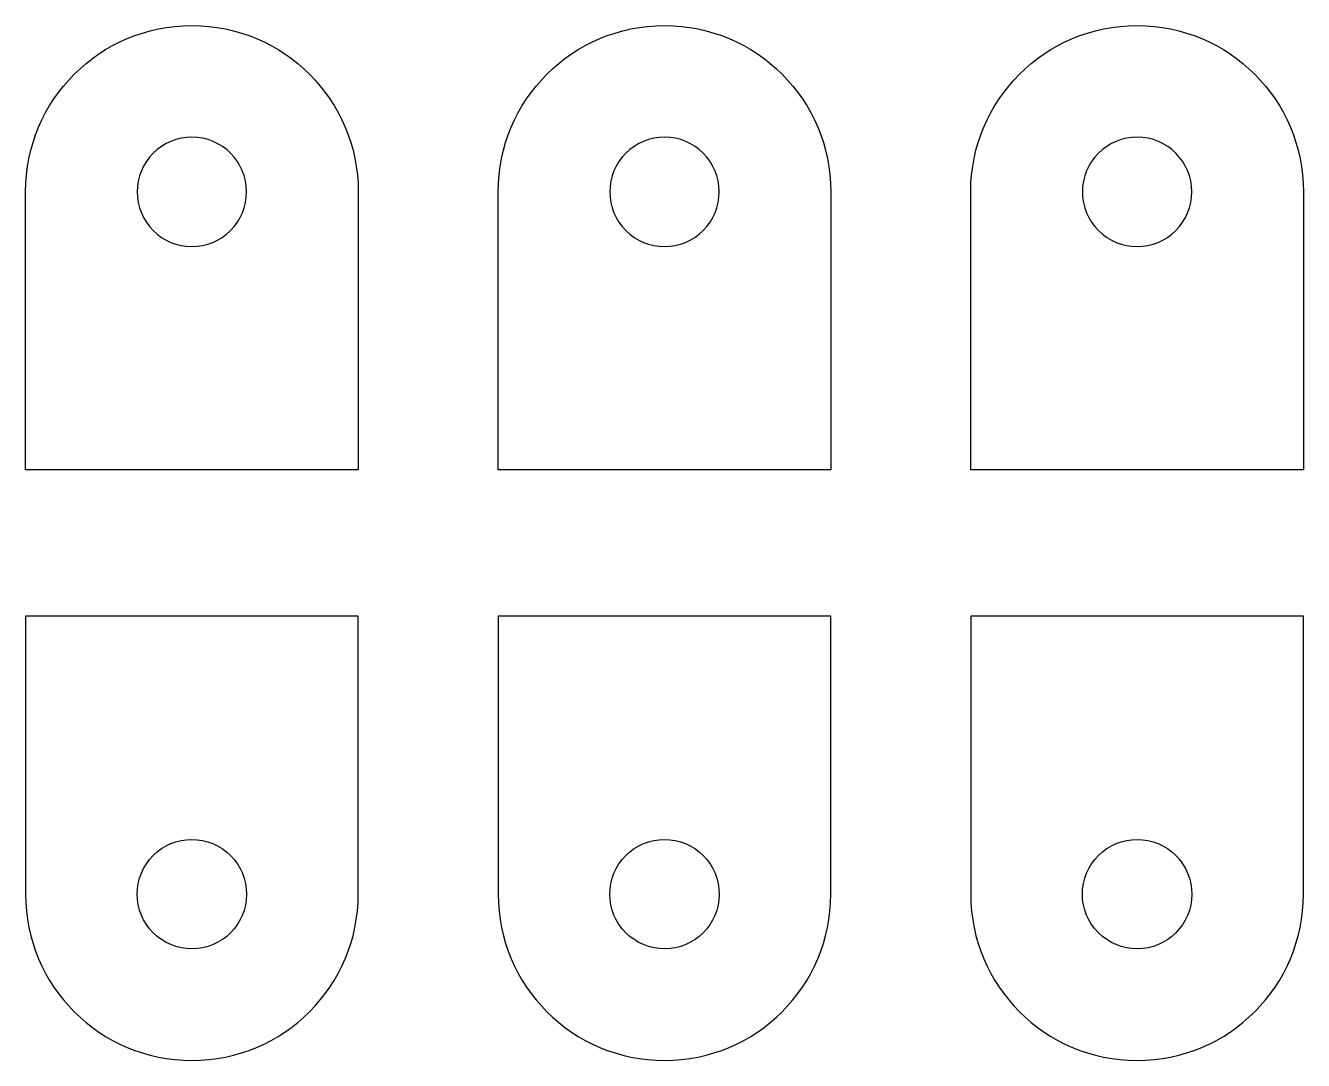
# Model space of a CAD drawing. Extents: x 0 to 115, y 0 to 93.
import ezdxf

# ---------------------------------------------------------------- set-up
doc = ezdxf.new("R2010")
doc.units = 0
doc.layers.get('0').update_dxf_attribs({"linetype": 'CONTINUOUS'})

msp = doc.modelspace()

# ---------------------------------------------------------------- linework, layer by layer
at = {"color": 7}
for p, q in [((0.1, 53.016663), (0.1, 77.816701)), ((29.896107, 77.816701), (29.899732, 77.816701)), ((29.899732, 77.816701), (29.899732, 53.016663)), ((42.433335, 53.016663), (42.433335, 77.816701)), ((72.22944, 77.816701), (72.233065, 77.816701)), ((72.233065, 77.816701), (72.233065, 53.016663)), ((84.766669, 53.016663), (84.766669, 77.816701)), ((114.562774, 77.816701), (114.566398, 77.816701)), ((114.566398, 77.816701), (114.566398, 53.016663)), ((14.999748, 73.016749), (14.999748, 73.016749)), ((57.333081, 73.016749), (57.333081, 73.016749)), ((99.666414, 73.016749), (99.666414, 73.016749)), ((29.899732, 53.016663), (0.1, 53.016663)), ((72.233065, 53.016663), (42.433335, 53.016663)), ((114.566398, 53.016663), (84.766669, 53.016663)), ((0.1, 39.900151), (0.1, 15.100112)), ((29.899732, 39.900151), (0.1, 39.900151)), ((29.899732, 15.100112), (29.899732, 39.900151)), ((42.433335, 39.900151), (42.433335, 15.100112)), ((72.233065, 39.900151), (42.433335, 39.900151)), ((72.233065, 15.100112), (72.233065, 39.900151)), ((84.766669, 39.900151), (84.766669, 15.100112)), ((114.566398, 39.900151), (84.766669, 39.900151)), ((114.566398, 15.100112), (114.566398, 39.900151)), ((14.999748, 19.900064), (14.999748, 19.900064)), ((57.333081, 19.900064), (57.333081, 19.900064)), ((99.666414, 19.900064), (99.666414, 19.900064)), ((29.896107, 15.100112), (29.899732, 15.100112)), ((72.22944, 15.100112), (72.233065, 15.100112)), ((114.562774, 15.100112), (114.566398, 15.100112))]:
    msp.add_line(p, q, dxfattribs=at)
for points in [[(0.1, 77.916952), (0.100074, 86.14589), (6.770928, 92.816743), (14.999866, 92.816817)], [(14.999866, 92.816817), (23.228804, 92.816743), (29.899658, 86.14589), (29.899732, 77.916952)], [(42.433335, 77.916952), (42.433409, 86.145889), (49.104263, 92.816743), (57.3332, 92.816817)], [(57.3332, 92.816817), (65.562138, 92.816743), (72.232991, 86.145889), (72.233065, 77.916952)], [(84.766669, 77.916952), (84.766743, 86.145889), (91.437596, 92.816743), (99.666533, 92.816817)], [(99.666533, 92.816817), (107.895471, 92.816743), (114.566324, 86.145889), (114.566398, 77.916952)], [(14.999748, 82.816749), (13.700187, 82.81675), (12.453853, 82.300502), (11.534924, 81.381574)], [(19.899746, 77.916751), (19.899746, 80.622945), (17.705942, 82.816749), (14.999748, 82.816749)], [(57.333081, 82.816749), (56.03352, 82.81675), (54.787186, 82.300502), (53.868257, 81.381574)], [(62.23308, 77.916751), (62.233079, 80.622945), (60.039275, 82.816749), (57.333081, 82.816749)], [(99.666414, 82.816749), (98.366854, 82.81675), (97.120519, 82.300502), (96.201591, 81.381574)], [(104.566413, 77.916751), (104.566413, 80.622945), (102.372609, 82.816749), (99.666414, 82.816749)], [(11.534924, 81.381574), (10.615996, 80.462646), (10.099747, 79.216312), (10.099746, 77.916751)], [(53.868257, 81.381574), (52.949329, 80.462646), (52.43308, 79.216312), (52.43308, 77.916751)], [(96.201591, 81.381574), (95.282662, 80.462646), (94.766413, 79.216312), (94.766413, 77.916751)], [(0.105168, 77.816701), (0.103333, 77.850112), (0.10161, 77.883529), (0.1, 77.916952)], [(10.099746, 77.916751), (10.099746, 76.61719), (10.615995, 75.370855), (11.534923, 74.451926)], [(18.464571, 74.451927), (19.383499, 75.370856), (19.899747, 76.61719), (19.899746, 77.916751)], [(29.899732, 77.916952), (29.898636, 77.883531), (29.897428, 77.850114), (29.896107, 77.816701)], [(42.438495, 77.816701), (42.436662, 77.850112), (42.434942, 77.883529), (42.433335, 77.916952)], [(52.43308, 77.916751), (52.433079, 76.61719), (52.949328, 75.370855), (53.868256, 74.451926)], [(60.797904, 74.451927), (61.716832, 75.370856), (62.23308, 76.61719), (62.23308, 77.916751)], [(72.233065, 77.916952), (72.231969, 77.883531), (72.230761, 77.850114), (72.22944, 77.816701)], [(84.771828, 77.816701), (84.769996, 77.850112), (84.768276, 77.883529), (84.766669, 77.916952)], [(94.766413, 77.916751), (94.766413, 76.61719), (95.282661, 75.370855), (96.20159, 74.451926)], [(103.131237, 74.451927), (104.050165, 75.370856), (104.566414, 76.61719), (104.566413, 77.916751)], [(114.566398, 77.916952), (114.565303, 77.883531), (114.564094, 77.850114), (114.562774, 77.816701)], [(0.1, 77.816701), (0.1, 77.816701), (0.105168, 77.816701), (0.105168, 77.816701)], [(42.433335, 77.816701), (42.433335, 77.816701), (42.438495, 77.816701), (42.438495, 77.816701)], [(84.766669, 77.816701), (84.766669, 77.816701), (84.771828, 77.816701), (84.771828, 77.816701)], [(11.534923, 74.451926), (12.453852, 73.532998), (13.700186, 73.016749), (14.999748, 73.016749)], [(14.999748, 73.016749), (16.299309, 73.01675), (17.545643, 73.532999), (18.464571, 74.451927)], [(53.868256, 74.451926), (54.787185, 73.532998), (56.03352, 73.016749), (57.333081, 73.016749)], [(57.333081, 73.016749), (58.632642, 73.01675), (59.878976, 73.532999), (60.797904, 74.451927)], [(96.20159, 74.451926), (97.120518, 73.532998), (98.366853, 73.016749), (99.666414, 73.016749)], [(99.666414, 73.016749), (100.965975, 73.01675), (102.212309, 73.532999), (103.131237, 74.451927)], [(11.534923, 18.464887), (12.453852, 19.383816), (13.700186, 19.900064), (14.999748, 19.900064)], [(14.999748, 19.900064), (16.299309, 19.900064), (17.545643, 19.383815), (18.464571, 18.464886)], [(53.868256, 18.464887), (54.787185, 19.383816), (56.03352, 19.900064), (57.333081, 19.900064)], [(57.333081, 19.900064), (58.632642, 19.900064), (59.878976, 19.383815), (60.797904, 18.464886)], [(96.20159, 18.464887), (97.120518, 19.383816), (98.366853, 19.900064), (99.666414, 19.900064)], [(99.666414, 19.900064), (100.965975, 19.900064), (102.212309, 19.383815), (103.131237, 18.464886)], [(10.099746, 15.000063), (10.099746, 16.299624), (10.615995, 17.545959), (11.534923, 18.464887)], [(18.464571, 18.464886), (19.383499, 17.545958), (19.899747, 16.299623), (19.899746, 15.000063)], [(52.43308, 15.000063), (52.433079, 16.299624), (52.949328, 17.545959), (53.868256, 18.464887)], [(60.797904, 18.464886), (61.716832, 17.545958), (62.23308, 16.299623), (62.23308, 15.000063)], [(94.766413, 15.000063), (94.766413, 16.299624), (95.282661, 17.545959), (96.20159, 18.464887)], [(103.131237, 18.464886), (104.050165, 17.545958), (104.566414, 16.299623), (104.566413, 15.000063)], [(0.1, 15.100112), (0.1, 15.100112), (0.105168, 15.100112), (0.105168, 15.100112)], [(0.105168, 15.100112), (0.103333, 15.066701), (0.10161, 15.033284), (0.1, 14.999862)], [(0.1, 14.999862), (0.100074, 6.770924), (6.770928, 0.10007), (14.999866, 0.099997)], [(11.534924, 11.53524), (10.615996, 12.454168), (10.099747, 13.700502), (10.099746, 15.000063)], [(19.899746, 15.000063), (19.899746, 12.293868), (17.705942, 10.100065), (14.999748, 10.100064)], [(14.999866, 0.099997), (23.228804, 0.10007), (29.899658, 6.770924), (29.899732, 14.999862)], [(29.899732, 14.999862), (29.898636, 15.033282), (29.897428, 15.066699), (29.896107, 15.100112)], [(42.433335, 15.100112), (42.433335, 15.100112), (42.438495, 15.100112), (42.438495, 15.100112)], [(42.438495, 15.100112), (42.436662, 15.066701), (42.434942, 15.033284), (42.433335, 14.999862)], [(42.433335, 14.999862), (42.433409, 6.770924), (49.104263, 0.100071), (57.3332, 0.099997)], [(53.868257, 11.53524), (52.949329, 12.454168), (52.43308, 13.700502), (52.43308, 15.000063)], [(62.23308, 15.000063), (62.233079, 12.293868), (60.039275, 10.100065), (57.333081, 10.100064)], [(57.3332, 0.099997), (65.562138, 0.100071), (72.232991, 6.770924), (72.233065, 14.999862)], [(72.233065, 14.999862), (72.231969, 15.033282), (72.230761, 15.066699), (72.22944, 15.100112)], [(84.766669, 15.100112), (84.766669, 15.100112), (84.771828, 15.100112), (84.771828, 15.100112)], [(84.771828, 15.100112), (84.769996, 15.066701), (84.768276, 15.033284), (84.766669, 14.999862)], [(84.766669, 14.999862), (84.766743, 6.770924), (91.437596, 0.100071), (99.666533, 0.099997)], [(96.201591, 11.53524), (95.282662, 12.454168), (94.766413, 13.700502), (94.766413, 15.000063)], [(104.566413, 15.000063), (104.566413, 12.293868), (102.372609, 10.100065), (99.666414, 10.100064)], [(99.666533, 0.099997), (107.895471, 0.100071), (114.566324, 6.770924), (114.566398, 14.999862)], [(114.566398, 14.999862), (114.565303, 15.033282), (114.564094, 15.066699), (114.562774, 15.100112)], [(14.999748, 10.100064), (13.700187, 10.100064), (12.453853, 10.616312), (11.534924, 11.53524)], [(57.333081, 10.100064), (56.03352, 10.100064), (54.787186, 10.616312), (53.868257, 11.53524)], [(99.666414, 10.100064), (98.366854, 10.100064), (97.120519, 10.616312), (96.201591, 11.53524)]]:
    msp.add_open_spline(points, degree=3, dxfattribs=at)

doc.saveas('drawing.dxf')
